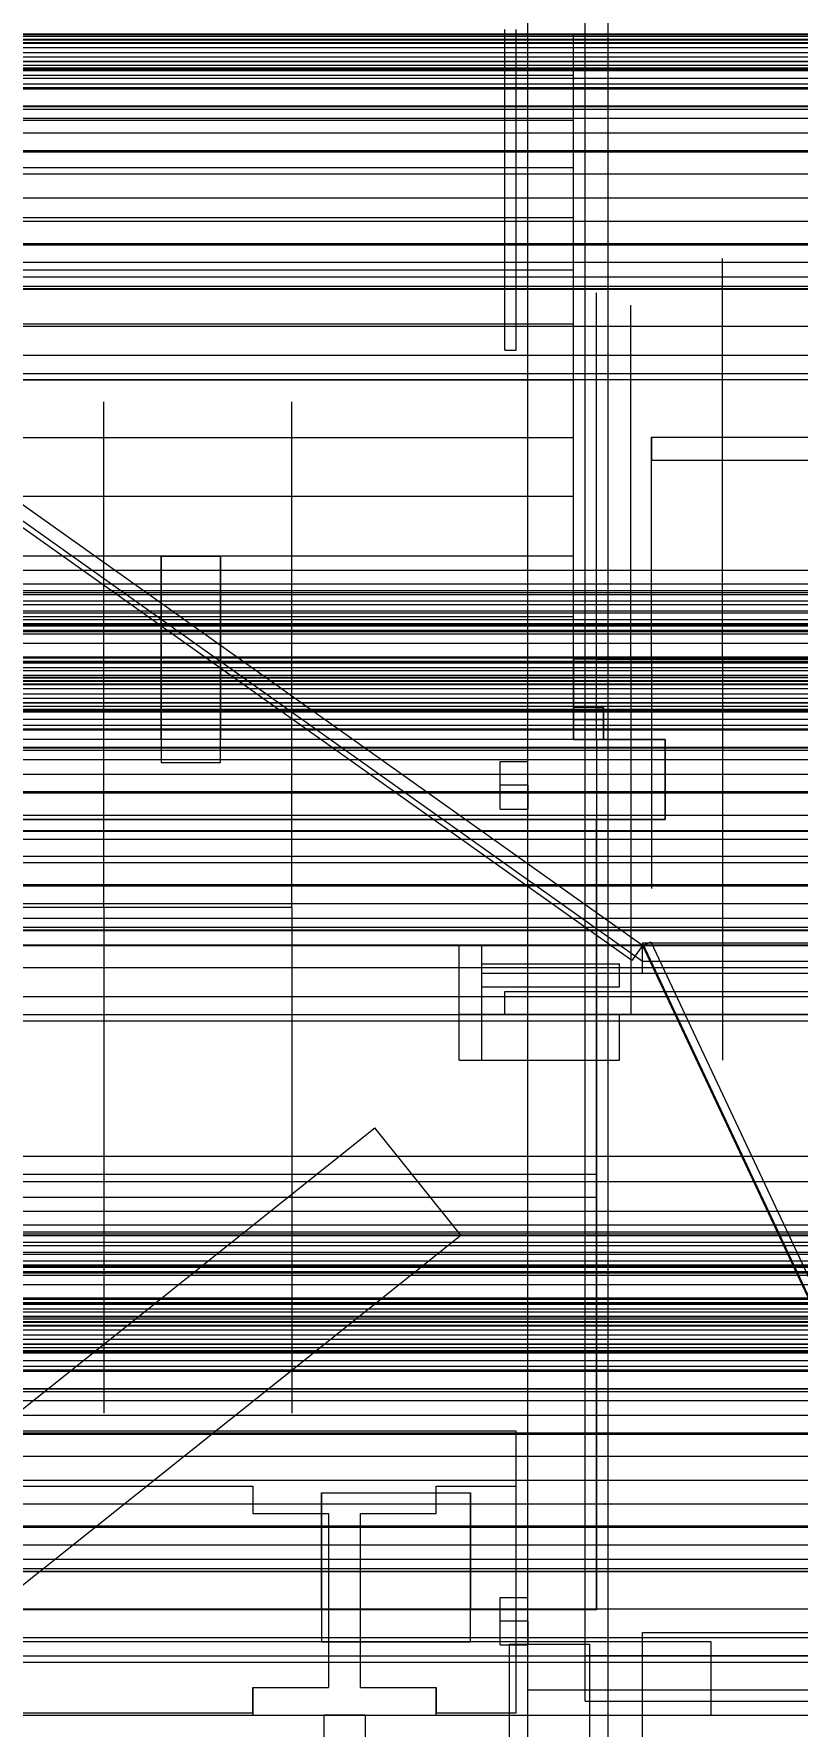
# Model space of a CAD drawing. Header units: millimetres. Extents: x -191664 to 191490, y -197311 to 10263.
# Drawn here: x -865 to -532, y -30741 to -30002 of the extents above; entities that cross this region are included whole.
import ezdxf

# ---------------------------------------------------------------- set-up
doc = ezdxf.new("R2010")
doc.units = ezdxf.units.MM
for name, color, linetype, lineweight in [('COTAS_USUARIO', 1, 'Continuous', 0), ('frontal_briquetadora', 7, 'Continuous', 0), ('frontal_mezcladora', 7, 'Continuous', 0), ('frontal_secador', 7, 'Continuous', 0), ('frontal_tolva', 7, 'Continuous', 0), ('frontal_tolva-C01', 7, 'Continuous', 0)]:
    doc.layers.add(name, color=color, linetype=linetype, lineweight=lineweight)
doc.dimstyles.new('PLANTA_100', dxfattribs={"dimtxt": 250, "dimasz": 150, "dimexe": 150, "dimexo": 80, "dimgap": 100, "dimtad": 1, "dimtih": 1, "dimtoh": 1, "dimdec": 1, "dimdsep": 46, "dimcen": 0.09, "dimclrd": 1, "dimclre": 1, "dimclrt": 1, "dimadec": 0, "dimazin": 0, "dimtfac": 1, "dimtdec": 4, "dimtofl": 0, "dimtmove": 0, "dimatfit": 3, "dimfxl": 1, "dimtolj": 1, "dimtzin": 0, "dimarcsym": 0})

# ---------------------------------------------------------------- blocks, each defined once
blk = doc.blocks.new('*D108')
at = {"layer": 'COTAS_USUARIO', "color": 1, "lineweight": -2, "transparency": 16777216}
for p, q in [((-80, -30400), (-1350, -30400)), ((-1200, -31850), (-1200, -30550)), ((-80, -32000), (-1350, -32000))]:
    blk.add_line(p, q, dxfattribs=at)
at = {"layer": 'COTAS_USUARIO', "color": 1, "transparency": 16777216}
for points in [[(-1225, -30550), (-1175, -30550), (-1200, -30400)], [(-1225, -31850), (-1175, -31850), (-1200, -32000)]]:
    blk.add_solid(points, dxfattribs=at)
at = {"layer": 'Defpoints', "color": 0, "transparency": 16777216}
for p in [(-1200, -30400), (0, -30400), (0, -32000)]:
    blk.add_point(p, dxfattribs=at)
blk = doc.blocks.new('*D109')
at = {"layer": 'COTAS_USUARIO', "color": 1, "lineweight": -2, "transparency": 16777216}
for p, q in [((-80, -28700), (-1350, -28700)), ((-1200, -31850), (-1200, -28850)), ((-80, -32000), (-1350, -32000))]:
    blk.add_line(p, q, dxfattribs=at)
at = {"layer": 'COTAS_USUARIO', "color": 1, "transparency": 16777216}
for points in [[(-1225, -28850), (-1175, -28850), (-1200, -28700)], [(-1225, -31850), (-1175, -31850), (-1200, -32000)]]:
    blk.add_solid(points, dxfattribs=at)
at = {"layer": 'Defpoints', "color": 0, "transparency": 16777216}
for p in [(-1200, -28700), (0, -28700), (0, -32000)]:
    blk.add_point(p, dxfattribs=at)
blk = doc.blocks.new('*D110')
at = {"layer": 'COTAS_USUARIO', "color": 1, "lineweight": -2, "transparency": 16777216}
for p, q in [((-80, -30350), (-1350, -30350)), ((-1200, -31850), (-1200, -30500)), ((-80, -32000), (-1350, -32000))]:
    blk.add_line(p, q, dxfattribs=at)
at = {"layer": 'COTAS_USUARIO', "color": 1, "transparency": 16777216}
for points in [[(-1225, -30500), (-1175, -30500), (-1200, -30350)], [(-1225, -31850), (-1175, -31850), (-1200, -32000)]]:
    blk.add_solid(points, dxfattribs=at)
at = {"layer": 'Defpoints', "color": 0, "transparency": 16777216}
for p in [(-1200, -30350), (0, -30350), (0, -32000)]:
    blk.add_point(p, dxfattribs=at)
blk = doc.blocks.new('*D111')
at = {"layer": 'COTAS_USUARIO', "color": 1, "lineweight": -2, "transparency": 16777216}
for p, q in [((-80, -27700), (-1350, -27700)), ((-1200, -31850), (-1200, -27850)), ((-80, -32000), (-1350, -32000))]:
    blk.add_line(p, q, dxfattribs=at)
at = {"layer": 'COTAS_USUARIO', "color": 1, "transparency": 16777216}
for points in [[(-1225, -27850), (-1175, -27850), (-1200, -27700)], [(-1225, -31850), (-1175, -31850), (-1200, -32000)]]:
    blk.add_solid(points, dxfattribs=at)
at = {"layer": 'Defpoints', "color": 0, "transparency": 16777216}
for p in [(-1200, -27700), (0, -27700), (0, -32000)]:
    blk.add_point(p, dxfattribs=at)
blk = doc.blocks.new('*D121')
at = {"layer": 'COTAS_USUARIO', "color": 1, "lineweight": -2, "transparency": 16777216}
for p, q in [((-80, -29000), (-1350, -29000)), ((-1200, -31850), (-1200, -29150)), ((-80, -32000), (-1350, -32000))]:
    blk.add_line(p, q, dxfattribs=at)
at = {"layer": 'COTAS_USUARIO', "color": 1, "transparency": 16777216}
for points in [[(-1225, -29150), (-1175, -29150), (-1200, -29000)], [(-1225, -31850), (-1175, -31850), (-1200, -32000)]]:
    blk.add_solid(points, dxfattribs=at)
at = {"layer": 'Defpoints', "color": 0, "transparency": 16777216}
for p in [(-1200, -29000), (0, -29000), (0, -32000)]:
    blk.add_point(p, dxfattribs=at)

msp = doc.modelspace()

# ---------------------------------------------------------------- linework, layer by layer
at = {"layer": 'frontal_briquetadora', "color": 117, "true_color": 0x28865c}
for p, q in [((-630, -30020.09), (-630, -30001.75)), ((-630, -30020.09), (-1405, -30020.09)), ((-630, -30039.67), (-630, -30020.09)), ((-630, -30039.67), (-1405, -30039.67)), ((-630, -30060.41), (-630, -30039.67)), ((-630, -30060.41), (-1405, -30060.41)), ((-630, -30082.22), (-630, -30060.41)), ((-630, -30082.22), (-1405, -30082.22)), ((-630, -30105), (-630, -30082.22)), ((-630, -30105), (-1405, -30105)), ((-630, -30101.1), (-630, -30100)), ((-630, -30104.39), (-630, -30101.1)), ((-630, -30109.82), (-630, -30104.39)), ((-630, -30128.66), (-630, -30105)), ((-565, -30101.1), (-565, -30100)), ((-565, -30104.39), (-565, -30101.1)), ((-565, -30109.82), (-565, -30104.39)), ((-630, -30117.33), (-630, -30109.82)), ((-565, -30117.33), (-565, -30109.82)), ((-630, -30126.82), (-630, -30117.33)), ((-620, -30116.17), (-620, -30115)), ((-620, -30119.65), (-620, -30116.17)), ((-620, -30125.4), (-620, -30119.65)), ((-565, -30116.17), (-565, -30115)), ((-565, -30119.65), (-565, -30116.17)), ((-565, -30126.82), (-565, -30117.33)), ((-565, -30125.4), (-565, -30119.65)), ((-630, -30138.18), (-630, -30126.82)), ((-620, -30133.33), (-620, -30125.4)), ((-565, -30133.33), (-565, -30125.4)), ((-565, -30138.18), (-565, -30126.82)), ((-630, -30128.66), (-1405, -30128.66)), ((-630, -30153.1), (-630, -30128.66)), ((-620, -30143.32), (-620, -30133.33)), ((-565, -30143.32), (-565, -30133.33)), ((-630, -30151.26), (-630, -30138.18)), ((-565, -30151.26), (-565, -30138.18)), ((-620, -30155.24), (-620, -30143.32)), ((-565, -30155.24), (-565, -30143.32)), ((-630, -30153.1), (-1405, -30153.1)), ((-630, -30165.89), (-630, -30151.26)), ((-630, -30178.21), (-630, -30153.1)), ((-620, -30168.9), (-620, -30155.24)), ((-565, -30165.89), (-565, -30151.26)), ((-565, -30168.9), (-565, -30155.24)), ((-630, -30181.89), (-630, -30165.89)), ((-620, -30184.11), (-620, -30168.9)), ((-565, -30181.89), (-565, -30165.89)), ((-565, -30184.11), (-565, -30168.9)), ((-630, -30178.21), (-1405, -30178.21)), ((-630, -30203.88), (-630, -30178.21)), ((-630, -30199.07), (-630, -30181.89)), ((-620, -30200.64), (-620, -30184.11)), ((-565, -30199.07), (-565, -30181.89)), ((-565, -30200.64), (-565, -30184.11)), ((-630, -30217.2), (-630, -30199.07)), ((-620, -30218.26), (-620, -30200.64)), ((-565, -30217.2), (-565, -30199.07)), ((-565, -30218.26), (-565, -30200.64)), ((-630, -30203.88), (-1405, -30203.88)), ((-630, -30230.01), (-630, -30203.88)), ((-630, -30236.06), (-630, -30217.2)), ((-620, -30236.71), (-620, -30218.26)), ((-565, -30236.06), (-565, -30217.2)), ((-565, -30236.71), (-565, -30218.26)), ((-630, -30230.01), (-1405, -30230.01)), ((-810, -30230.01), (-1274, -30230.01)), ((-810, -30230.01), (-810, -30230)), ((-810, -30230), (-784, -30230)), ((-810, -30230), (-810, -30320)), ((-810, -30256.48), (-810, -30230.01)), ((-784, -30230), (-784, -30230.01)), ((-784, -30320), (-784, -30230)), ((-784, -30230.01), (-784, -30256.48)), ((-630, -30230.01), (-784, -30230.01)), ((-630, -30256.48), (-630, -30230.01)), ((-630, -30255.41), (-630, -30236.06)), ((-620, -30255.71), (-620, -30236.71)), ((-565, -30255.41), (-565, -30236.06)), ((-565, -30255.71), (-565, -30236.71)), ((-630, -30256.48), (-1405, -30256.48)), ((-810, -30256.48), (-1274, -30256.48)), ((-810, -30283.18), (-810, -30256.48)), ((-784, -30256.48), (-784, -30283.18)), ((-630, -30256.48), (-784, -30256.48)), ((-630, -30275), (-630, -30255.41)), ((-630, -30283.18), (-630, -30256.48)), ((-620, -30275), (-620, -30255.71)), ((-565, -30275), (-565, -30255.41)), ((-565, -30275), (-565, -30255.71)), ((-565, -30275), (-630, -30275)), ((-630, -30275), (-630, -30278.78)), ((-630, -30280.03), (-630, -30275)), ((-620, -30278.01), (-620, -30275)), ((-620, -30275), (-565, -30275)), ((-565, -30275), (-565, -30294.29)), ((-565, -30275), (-565, -30294.59)), ((-630, -30278.78), (-630, -30282.56)), ((-630, -30285.06), (-630, -30280.03)), ((-630, -30282.56), (-630, -30286.34)), ((-620, -30281.02), (-620, -30278.01)), ((-620, -30284.02), (-620, -30281.02)), ((-630, -30283.18), (-1405, -30283.18)), ((-810, -30283.18), (-1274, -30283.18)), ((-810, -30310), (-810, -30283.18)), ((-784, -30283.18), (-784, -30310)), ((-630, -30283.18), (-784, -30283.18)), ((-630, -30310), (-630, -30283.18)), ((-630, -30290.08), (-630, -30285.06)), ((-630, -30286.34), (-630, -30290.11)), ((-630, -30295.09), (-630, -30290.08)), ((-630, -30290.11), (-630, -30293.88)), ((-620, -30287.02), (-620, -30284.02)), ((-620, -30290.02), (-620, -30287.02)), ((-620, -30293.01), (-620, -30290.02)), ((-630, -30293.88), (-630, -30297.64)), ((-630, -30300.08), (-630, -30295.09)), ((-630, -30296), (-630, -30310)), ((-617, -30296), (-630, -30296)), ((-630, -30297.64), (-630, -30301.38)), ((-620, -30296), (-620, -30293.01)), ((-620, -30296), (-617, -30296)), ((-620, -30310), (-620, -30296)), ((-617, -30296), (-617, -30298.01)), ((-617, -30310), (-617, -30296)), ((-565, -30294.29), (-565, -30313.29)), ((-565, -30294.59), (-565, -30313.94)), ((-630, -30305.05), (-630, -30300.08)), ((-630, -30301.38), (-630, -30310)), ((-617, -30301.38), (-630, -30301.38)), ((-630, -30310), (-630, -30305.05)), ((-617, -30298.01), (-617, -30300.02)), ((-617, -30300.02), (-617, -30302.03)), ((-617, -30302.62), (-617, -30301.38)), ((-617, -30310), (-617, -30301.38)), ((-617, -30302.03), (-617, -30304.03)), ((-617, -30303.85), (-617, -30302.62)), ((-617, -30305.08), (-617, -30303.85)), ((-617, -30304.03), (-617, -30306.02)), ((-617, -30306.32), (-617, -30305.08)), ((-590, -30310), (-1450, -30310)), ((-630, -30310), (-1405, -30310)), ((-810, -30310), (-1274, -30310)), ((-810, -30310), (-810, -30320)), ((-590, -30310), (-784, -30310)), ((-630, -30310), (-784, -30310)), ((-784, -30320), (-784, -30310)), ((-630, -30310), (-617, -30310)), ((-590, -30310), (-630, -30310)), ((-617, -30310), (-620, -30310)), ((-620, -30310), (-620, -30328.85)), ((-617, -30306.02), (-617, -30308.01)), ((-617, -30307.55), (-617, -30306.32)), ((-617, -30308.77), (-617, -30307.55)), ((-617, -30308.01), (-617, -30310)), ((-617, -30310), (-617, -30308.77)), ((-617, -30310), (-590, -30310)), ((-590, -30310), (-590, -30315.13)), ((-590, -30345), (-590, -30310)), ((-590, -30315.13), (-590, -30320.23)), ((-565, -30313.29), (-565, -30331.74)), ((-565, -30313.94), (-565, -30332.8)), ((-810, -30320), (-784, -30320)), ((-590, -30320.23), (-590, -30325.28)), ((-590, -30325.28), (-590, -30330.29)), ((-620, -30328.85), (-620, -30346.9)), ((-590, -30330.29), (-590, -30335.25)), ((-565, -30331.74), (-565, -30349.36)), ((-565, -30332.8), (-565, -30350.93)), ((-590, -30335.25), (-590, -30340.15)), ((-590, -30340.15), (-590, -30345)), ((-1450, -30345), (-590, -30345)), ((-620, -30345), (-1425, -30345)), ((-590, -30345), (-620, -30345)), ((-620, -30345), (-620, -30362.25)), ((-620, -30500), (-620, -30345)), ((-620, -30345), (-620, -30510)), ((-620, -30346.9), (-620, -30363.86)), ((-565, -30349.36), (-565, -30365.89)), ((-565, -30350.93), (-565, -30368.11)), ((-620, -30362.25), (-620, -30378.43)), ((-620, -30363.86), (-620, -30379.48)), ((-565, -30365.89), (-565, -30381.1)), ((-565, -30368.11), (-565, -30384.11)), ((-620, -30378.43), (-620, -30393.35)), ((-620, -30379.48), (-620, -30393.53)), ((-565, -30381.1), (-565, -30394.76)), ((-565, -30384.11), (-565, -30398.74)), ((-620, -30393.35), (-620, -30406.84)), ((-620, -30393.53), (-620, -30405.8)), ((-565, -30394.76), (-565, -30406.68)), ((-565, -30398.74), (-565, -30411.82)), ((-620, -30405.8), (-620, -30416.1)), ((-620, -30406.84), (-620, -30418.71)), ((-565, -30406.68), (-565, -30416.67)), ((-565, -30411.82), (-565, -30423.18)), ((-620, -30416.1), (-620, -30424.27)), ((-620, -30418.71), (-620, -30428.84)), ((-565, -30416.67), (-565, -30424.6)), ((-565, -30423.18), (-565, -30432.67)), ((-620, -30424.27), (-620, -30430.2)), ((-620, -30428.84), (-620, -30437.1)), ((-620, -30430.2), (-620, -30433.8)), ((-565, -30424.6), (-565, -30430.35)), ((-565, -30430.35), (-565, -30433.83)), ((-620, -30433.8), (-620, -30435)), ((-620, -30437.1), (-620, -30443.38)), ((-565, -30432.67), (-565, -30440.18)), ((-565, -30433.83), (-565, -30435)), ((-620, -30443.38), (-620, -30447.61)), ((-565, -30440.18), (-565, -30445.61)), ((-620, -30447.61), (-620, -30449.73)), ((-565, -30445.61), (-565, -30448.9)), ((-565, -30448.9), (-565, -30450)), ((-620, -30500), (-1425, -30500)), ((-620, -30690), (-620, -30500)), ((-620, -30510), (-1425, -30510)), ((-620, -30510), (-620, -30690)), ((-740, -30639), (-675, -30639)), ((-740, -30690), (-740, -30639)), ((-740, -30639), (-740, -30704)), ((-675, -30639), (-675, -30690)), ((-675, -30704), (-675, -30639)), ((-620, -30690), (-1425, -30690)), ((-740, -30690), (-1320, -30690)), ((-675, -30690), (-740, -30690)), ((-740, -30690), (-740, -30704)), ((-620, -30690), (-675, -30690)), ((-675, -30704), (-675, -30690)), ((-570, -30704), (-1480, -30704)), ((-740, -30704), (-675, -30704)), ((-570, -30736), (-570, -30704)), ((-1480, -30736), (-570, -30736))]:
    msp.add_line(p, q, dxfattribs=at)
at = {"layer": 'frontal_briquetadora', "color": 9, "true_color": 0xb9c3c2}
for p, q in [((-605, -30122.75), (-605, -30120.31)), ((-605, -30127.59), (-605, -30122.75)), ((-605, -30134.75), (-605, -30127.59)), ((-605, -30144.13), (-605, -30134.75)), ((-605, -30155.57), (-605, -30144.13)), ((-605, -30168.9), (-605, -30155.57)), ((-605, -30183.89), (-605, -30168.9)), ((-605, -30175.94), (-605, -30174)), ((-605, -30181.69), (-605, -30175.94)), ((-596, -30184.38), (-596, -30178.05)), ((-596, -30178.05), (-416, -30178.05)), ((-596, -30178.05), (-596, -30188)), ((-605, -30191.02), (-605, -30181.69)), ((-605, -30200.33), (-605, -30183.89)), ((-596, -30193.94), (-596, -30184.38)), ((-605, -30203.58), (-605, -30191.02)), ((-596, -30188), (-416, -30188)), ((-596, -30206.39), (-596, -30193.94)), ((-605, -30217.94), (-605, -30200.33)), ((-605, -30218.89), (-605, -30203.58)), ((-596, -30221.28), (-596, -30206.39)), ((-605, -30236.45), (-605, -30217.94)), ((-605, -30236.35), (-605, -30218.89)), ((-596, -30238.09), (-596, -30221.28)), ((-605, -30255.3), (-605, -30236.35)), ((-605, -30255.57), (-605, -30236.45)), ((-596, -30256.21), (-596, -30238.09)), ((-605, -30275), (-605, -30255.3)), ((-605, -30275), (-605, -30255.57)), ((-596, -30275), (-596, -30256.21)), ((-605, -30275), (-453, -30275)), ((-605, -30275), (-605, -30294.7)), ((-465, -30275), (-605, -30275)), ((-605, -30275), (-605, -30294.43)), ((-396, -30275), (-596, -30275)), ((-596, -30275), (-596, -30294.51)), ((-605, -30294.43), (-605, -30313.55)), ((-605, -30294.7), (-605, -30313.65)), ((-596, -30294.51), (-596, -30313.27)), ((-605, -30313.55), (-605, -30332.06)), ((-605, -30313.65), (-605, -30331.11)), ((-596, -30313.27), (-596, -30330.56)), ((-605, -30331.11), (-605, -30346.42)), ((-605, -30332.06), (-605, -30349.67)), ((-596, -30330.56), (-596, -30345.71)), ((-605, -30346.42), (-605, -30358.98)), ((-596, -30345.71), (-596, -30358.15)), ((-605, -30349.67), (-605, -30366.11)), ((-605, -30358.98), (-605, -30368.31)), ((-596, -30358.15), (-596, -30367.39)), ((-605, -30366.11), (-605, -30381.1)), ((-605, -30368.31), (-605, -30374.06)), ((-596, -30367.39), (-596, -30373.08)), ((-605, -30374.06), (-605, -30376)), ((-596, -30373.08), (-596, -30375)), ((-605, -30381.1), (-605, -30394.43)), ((-605, -30394.43), (-605, -30405.87)), ((-605, -30405.87), (-605, -30415.25)), ((-605, -30415.25), (-605, -30422.41)), ((-605, -30422.41), (-605, -30427.25)), ((-605, -30427.25), (-605, -30429.69))]:
    msp.add_line(p, q, dxfattribs=at)
at = {"layer": 'frontal_briquetadora', "color": 127, "true_color": 0x587e77}
for p, q in [((-835, -30164.4), (-835, -30162.62)), ((-835, -30167.94), (-835, -30164.4)), ((-753, -30164.4), (-753, -30162.62)), ((-753, -30167.94), (-753, -30164.4)), ((-835, -30173.22), (-835, -30167.94)), ((-835, -30170.31), (-835, -30169.4)), ((-835, -30173.04), (-835, -30170.31)), ((-753, -30173.22), (-753, -30167.94)), ((-835, -30177.57), (-835, -30173.04)), ((-835, -30180.18), (-835, -30173.22)), ((-835, -30183.85), (-835, -30177.57)), ((-753, -30180.18), (-753, -30173.22)), ((-835, -30188.79), (-835, -30180.18)), ((-835, -30191.84), (-835, -30183.85)), ((-753, -30188.79), (-753, -30180.18)), ((-835, -30198.96), (-835, -30188.79)), ((-835, -30201.45), (-835, -30191.84)), ((-753, -30198.96), (-753, -30188.79)), ((-835, -30210.62), (-835, -30198.96)), ((-835, -30212.62), (-835, -30201.45)), ((-753, -30210.62), (-753, -30198.96)), ((-835, -30223.66), (-835, -30210.62)), ((-835, -30225.25), (-835, -30212.62)), ((-753, -30223.66), (-753, -30210.62)), ((-835, -30238), (-835, -30223.66)), ((-753, -30238), (-753, -30223.66)), ((-835, -30239.23), (-835, -30225.25)), ((-835, -30253.5), (-835, -30238)), ((-753, -30253.5), (-753, -30238)), ((-835, -30254.44), (-835, -30239.23)), ((-835, -30270.05), (-835, -30253.5)), ((-835, -30270.74), (-835, -30254.44)), ((-753, -30270.05), (-753, -30253.5)), ((-835, -30287.51), (-835, -30270.05)), ((-835, -30288.01), (-835, -30270.74)), ((-753, -30287.51), (-753, -30270.05)), ((-835, -30305.75), (-835, -30287.51)), ((-835, -30306.09), (-835, -30288.01)), ((-753, -30305.75), (-753, -30287.51)), ((-835, -30324.61), (-835, -30305.75)), ((-835, -30324.84), (-835, -30306.09)), ((-753, -30324.61), (-753, -30305.75)), ((-835, -30343.94), (-835, -30324.61)), ((-835, -30344.08), (-835, -30324.84)), ((-753, -30343.94), (-753, -30324.61)), ((-835, -30363.59), (-835, -30343.94)), ((-835, -30363.65), (-835, -30344.08)), ((-753, -30363.59), (-753, -30343.94)), ((-835, -30383.4), (-835, -30363.59)), ((-835, -30383.4), (-835, -30363.65)), ((-753, -30383.4), (-753, -30363.59)), ((-835, -30383.4), (-875, -30383.4)), ((-753, -30383.4), (-835, -30383.4)), ((-835, -30383.4), (-835, -30403.15)), ((-835, -30383.4), (-835, -30403.21)), ((-753, -30383.4), (-753, -30403.21)), ((-835, -30403.15), (-835, -30422.72)), ((-835, -30403.21), (-835, -30422.86)), ((-753, -30403.21), (-753, -30422.86)), ((-835, -30422.72), (-835, -30441.96)), ((-835, -30422.86), (-835, -30442.19)), ((-753, -30422.86), (-753, -30442.19)), ((-835, -30441.96), (-835, -30460.71)), ((-835, -30442.19), (-835, -30461.05)), ((-753, -30442.19), (-753, -30461.05)), ((-835, -30460.71), (-835, -30478.79)), ((-835, -30461.05), (-835, -30479.29)), ((-753, -30461.05), (-753, -30479.29)), ((-835, -30478.79), (-835, -30496.06)), ((-835, -30479.29), (-835, -30496.75)), ((-753, -30479.29), (-753, -30496.75)), ((-835, -30496.06), (-835, -30512.36)), ((-835, -30496.75), (-835, -30513.3)), ((-753, -30496.75), (-753, -30513.3)), ((-835, -30512.36), (-835, -30527.57)), ((-835, -30513.3), (-835, -30528.8)), ((-753, -30513.3), (-753, -30528.8)), ((-835, -30527.57), (-835, -30541.55)), ((-835, -30528.8), (-835, -30543.14)), ((-753, -30528.8), (-753, -30543.14)), ((-835, -30541.55), (-835, -30554.18)), ((-835, -30543.14), (-835, -30556.18)), ((-753, -30543.14), (-753, -30556.18)), ((-835, -30554.18), (-835, -30565.35)), ((-835, -30556.18), (-835, -30567.84)), ((-753, -30556.18), (-753, -30567.84)), ((-835, -30565.35), (-835, -30574.96)), ((-835, -30567.84), (-835, -30578.01)), ((-753, -30567.84), (-753, -30578.01)), ((-835, -30574.96), (-835, -30582.95)), ((-835, -30578.01), (-835, -30586.62)), ((-753, -30578.01), (-753, -30586.62)), ((-835, -30582.95), (-835, -30589.23)), ((-835, -30586.62), (-835, -30593.58)), ((-835, -30589.23), (-835, -30593.76)), ((-753, -30586.62), (-753, -30593.58)), ((-835, -30593.58), (-835, -30598.86)), ((-835, -30593.76), (-835, -30596.49)), ((-835, -30596.49), (-835, -30597.4)), ((-835, -30598.86), (-835, -30602.4)), ((-753, -30593.58), (-753, -30598.86)), ((-753, -30598.86), (-753, -30602.4)), ((-835, -30602.4), (-835, -30604.18)), ((-753, -30602.4), (-753, -30604.18))]:
    msp.add_line(p, q, dxfattribs=at)
at = {"layer": 'frontal_briquetadora', "color": 252, "true_color": 0x7f959c}
for p, q in [((-655, -30612), (-1445, -30612)), ((-655, -30735), (-655, -30612)), ((-655, -30636), (-655, -30612)), ((-1325, -30636), (-770, -30636)), ((-770, -30636), (-770, -30648)), ((-690, -30636), (-655, -30636)), ((-690, -30648), (-690, -30636)), ((-655, -30735), (-655, -30636)), ((-770, -30648), (-737, -30648)), ((-737, -30648), (-737, -30724)), ((-723, -30648), (-690, -30648)), ((-723, -30724), (-723, -30648)), ((-770, -30735), (-770, -30724)), ((-770, -30724), (-770, -30736)), ((-770, -30724), (-737, -30724)), ((-723, -30724), (-690, -30724)), ((-690, -30736), (-690, -30724)), ((-690, -30724), (-690, -30735)), ((-1325, -30735), (-770, -30735)), ((-770, -30735), (-770, -30736)), ((-770, -30736), (-690, -30736)), ((-721, -30736), (-739, -30736)), ((-739, -30736), (-739, -30940)), ((-721, -30736), (-721, -30940)), ((-690, -30736), (-690, -30735)), ((-690, -30735), (-655, -30735))]:
    msp.add_line(p, q, dxfattribs=at)
at = {"layer": 'frontal_briquetadora', "color": 251, "true_color": 0x53616b}
msp.add_line((-1480, -30736), (-460, -30736), dxfattribs=at)
at = {"layer": 'frontal_mezcladora', "color": 252, "true_color": 0x8b8c91}
for p, q in [((-650, -30725), (-650, -29700)), ((-625, -30725), (-625, -29700)), ((-650, -30725), (-625, -30725))]:
    msp.add_line(p, q, dxfattribs=at)
at = {"layer": 'frontal_mezcladora', "color": 9, "true_color": 0xc6c9c8}
for p, q in [((-650, -30760), (-650, -29730)), ((-615, -30760), (-615, -29730)), ((-658, -30705), (-623, -30705)), ((-658, -30750), (-658, -30705)), ((-623, -30750), (-623, -30705))]:
    msp.add_line(p, q, dxfattribs=at)
at = {"layer": 'frontal_mezcladora', "color": 253, "true_color": 0xa5a6aa}
for p, q in [((-625, -30725), (-625, -29730)), ((-625, -30710), (625, -30710)), ((-625, -30730), (-625, -30710)), ((-625, -30710), (-150, -30710)), ((-625, -30725), (625, -30725)), ((-625, -30730), (625, -30730)), ((-625, -30730), (-150, -30730))]:
    msp.add_line(p, q, dxfattribs=at)
at = {"layer": 'frontal_mezcladora', "color": 254, "true_color": 0xdce0df}
for p, q in [((-660, -30140), (-660, -30000)), ((-655, -30140), (-655, -30000)), ((-660, -30140), (-655, -30140))]:
    msp.add_line(p, q, dxfattribs=at)
at = {"layer": 'frontal_mezcladora', "color": 149, "true_color": 0x3c4245}
for p, q in [((-662, -30330), (-662, -30319.61)), ((-662, -30319.61), (-650, -30319.61)), ((-650, -30330), (-650, -30319.61)), ((-662, -30340.39), (-662, -30330)), ((-650, -30330), (-662, -30330)), ((-650, -30330), (-650, -30340.39)), ((-662, -30340.39), (-650, -30340.39)), ((-662, -30695), (-662, -30684.61)), ((-662, -30684.61), (-650, -30684.61)), ((-650, -30695), (-650, -30684.61)), ((-662, -30705.39), (-662, -30695)), ((-650, -30695), (-662, -30695)), ((-650, -30695), (-650, -30705.39)), ((-662, -30705.39), (-650, -30705.39))]:
    msp.add_line(p, q, dxfattribs=at)
at = {"layer": 'frontal_mezcladora', "color": 251, "true_color": 0x64686b}
for p, q in [((-600, -30700), (-500, -30700)), ((-600, -30880), (-600, -30700))]:
    msp.add_line(p, q, dxfattribs=at)
at = {"layer": 'frontal_secador', "color": 253, "true_color": 0xa4b0b5}
for p, q in [((1320, -30002), (-1320, -30002)), ((1250, -30002), (-1250, -30002)), ((1320, -30002.27), (-1320, -30002.27)), ((1320, -30003.07), (-1320, -30003.07)), ((1320, -30004.34), (-1320, -30004.34)), ((1320, -30006), (-1320, -30006)), ((1320, -30007.93), (-1320, -30007.93)), ((1250, -30004.65), (-1250, -30004.65)), ((1250, -30005.86), (-1250, -30005.86)), ((-1320, -30010), (1320, -30010)), ((1320, -30012.07), (-1320, -30012.07)), ((1320, -30014), (-1320, -30014)), ((1320, -30015.66), (-1320, -30015.66)), ((1320, -30016.93), (-1320, -30016.93)), ((-1250, -30010), (1250, -30010)), ((1250, -30014.14), (-1250, -30014.14)), ((1320, -30017.73), (-1320, -30017.73)), ((1320, -30018), (-1320, -30018)), ((1250, -30017.29), (-1250, -30017.29)), ((1250, -30018), (-1250, -30018)), ((1250, -30021.31), (-1250, -30021.31)), ((1250, -30023.86), (-1250, -30023.86)), ((1250, -30025.45), (-1250, -30025.45)), ((1250, -30026), (-1250, -30026)), ((1360, -30033.5), (-1360, -30033.5)), ((1360, -30034.86), (-1360, -30034.86)), ((1360, -30038.86), (-1360, -30038.86)), ((1250, -30033.75), (-1250, -30033.75)), ((1360, -30045.22), (-1360, -30045.22)), ((1360, -30053.5), (-1360, -30053.5)), ((1250, -30052.92), (-1250, -30052.92)), ((1360, -30063.15), (-1360, -30063.15)), ((-1360, -30073.5), (1360, -30073.5)), ((-1250, -30073.5), (1250, -30073.5)), ((1360, -30083.85), (-1360, -30083.85)), ((1360, -30093.5), (-1360, -30093.5)), ((1250, -30094.08), (-1250, -30094.08)), ((1360, -30101.78), (-1360, -30101.78)), ((1360, -30108.14), (-1360, -30108.14)), ((1360, -30112.14), (-1360, -30112.14)), ((1360, -30113.5), (-1360, -30113.5)), ((1250, -30113.25), (-1250, -30113.25)), ((1250, -30129.71), (-1250, -30129.71)), ((1250, -30142.35), (-1250, -30142.35)), ((1250, -30150.29), (-1250, -30150.29)), ((1250, -30153), (-1250, -30153)), ((1250, -30274), (-1250, -30274)), ((1250, -30274.55), (-1250, -30274.55)), ((1320, -30282), (-1320, -30282)), ((1320, -30282.27), (-1320, -30282.27)), ((1250, -30276.14), (-1250, -30276.14)), ((1250, -30276.71), (-1250, -30276.71)), ((1250, -30278.69), (-1250, -30278.69)), ((1250, -30282), (-1250, -30282)), ((1320, -30283.07), (-1320, -30283.07)), ((1320, -30284.34), (-1320, -30284.34)), ((1320, -30286), (-1320, -30286)), ((1320, -30287.93), (-1320, -30287.93)), ((-1320, -30290), (1320, -30290)), ((1250, -30284.65), (-1250, -30284.65)), ((1250, -30285.86), (-1250, -30285.86)), ((-1250, -30290), (1250, -30290)), ((1320, -30292.07), (-1320, -30292.07)), ((1320, -30294), (-1320, -30294)), ((1320, -30295.66), (-1320, -30295.66)), ((1320, -30296.93), (-1320, -30296.93)), ((1320, -30297.73), (-1320, -30297.73)), ((1250, -30294.14), (-1250, -30294.14)), ((1250, -30297.29), (-1250, -30297.29)), ((1320, -30298), (-1320, -30298)), ((1250, -30298), (-1250, -30298)), ((1250, -30301.31), (-1250, -30301.31)), ((1250, -30303.86), (-1250, -30303.86)), ((1250, -30305.45), (-1250, -30305.45)), ((1250, -30306), (-1250, -30306)), ((1360, -30313.5), (-1360, -30313.5)), ((1360, -30314.86), (-1360, -30314.86)), ((1360, -30318.86), (-1360, -30318.86)), ((1250, -30313.75), (-1250, -30313.75)), ((1360, -30325.22), (-1360, -30325.22)), ((1360, -30333.5), (-1360, -30333.5)), ((1250, -30332.92), (-1250, -30332.92)), ((1360, -30343.15), (-1360, -30343.15)), ((-1360, -30353.5), (1360, -30353.5)), ((-1250, -30353.5), (1250, -30353.5)), ((1360, -30363.85), (-1360, -30363.85)), ((1360, -30373.5), (-1360, -30373.5)), ((1250, -30374.08), (-1250, -30374.08)), ((1360, -30381.78), (-1360, -30381.78)), ((1360, -30388.14), (-1360, -30388.14)), ((1360, -30392.14), (-1360, -30392.14)), ((1360, -30393.5), (-1360, -30393.5)), ((1250, -30393.25), (-1250, -30393.25)), ((1250, -30409.71), (-1250, -30409.71)), ((1250, -30422.35), (-1250, -30422.35)), ((1250, -30430.29), (-1250, -30430.29)), ((1250, -30433), (-1250, -30433)), ((1250, -30554), (-1250, -30554)), ((1250, -30554.55), (-1250, -30554.55)), ((1250, -30556.14), (-1250, -30556.14)), ((1320, -30562), (-1320, -30562)), ((1320, -30562.27), (-1320, -30562.27)), ((1320, -30563.07), (-1320, -30563.07)), ((1250, -30556.71), (-1250, -30556.71)), ((1250, -30558.69), (-1250, -30558.69)), ((1250, -30562), (-1250, -30562)), ((1320, -30564.34), (-1320, -30564.34)), ((1320, -30566), (-1320, -30566)), ((1320, -30567.93), (-1320, -30567.93)), ((-1320, -30570), (1320, -30570)), ((1250, -30564.65), (-1250, -30564.65)), ((1250, -30565.86), (-1250, -30565.86)), ((-1250, -30570), (1250, -30570)), ((1320, -30572.07), (-1320, -30572.07)), ((1320, -30574), (-1320, -30574)), ((1320, -30575.66), (-1320, -30575.66)), ((1320, -30576.93), (-1320, -30576.93)), ((1320, -30577.73), (-1320, -30577.73)), ((1320, -30578), (-1320, -30578)), ((1250, -30574.14), (-1250, -30574.14)), ((1250, -30577.29), (-1250, -30577.29)), ((1250, -30578), (-1250, -30578)), ((1250, -30581.31), (-1250, -30581.31)), ((1250, -30583.86), (-1250, -30583.86)), ((1250, -30585.45), (-1250, -30585.45)), ((1250, -30586), (-1250, -30586)), ((1360, -30593.5), (-1360, -30593.5)), ((1360, -30594.86), (-1360, -30594.86)), ((1360, -30598.86), (-1360, -30598.86)), ((1250, -30593.75), (-1250, -30593.75)), ((1360, -30605.22), (-1360, -30605.22)), ((1360, -30613.5), (-1360, -30613.5)), ((1250, -30612.92), (-1250, -30612.92)), ((1360, -30623.15), (-1360, -30623.15)), ((-1360, -30633.5), (1360, -30633.5)), ((-1250, -30633.5), (1250, -30633.5)), ((1360, -30643.85), (-1360, -30643.85)), ((1360, -30653.5), (-1360, -30653.5)), ((1250, -30654.08), (-1250, -30654.08)), ((1360, -30661.78), (-1360, -30661.78)), ((1360, -30668.14), (-1360, -30668.14)), ((1360, -30672.14), (-1360, -30672.14)), ((1360, -30673.5), (-1360, -30673.5)), ((1250, -30673.25), (-1250, -30673.25)), ((1250, -30689.71), (-1250, -30689.71)), ((1250, -30702.35), (-1250, -30702.35)), ((1250, -30710.29), (-1250, -30710.29)), ((1250, -30713), (-1250, -30713))]:
    msp.add_line(p, q, dxfattribs=at)
at = {"layer": 'frontal_secador', "color": 253, "true_color": 0xa8b3b5}
for p, q in [((-1250, -30006), (1250, -30006)), ((-1250, -30242), (1250, -30242)), ((1250, -30246), (-1250, -30246)), ((1250, -30264), (-1250, -30264)), ((-1250, -30268), (1250, -30268)), ((1250, -30280), (-1250, -30280)), ((-1250, -30286), (1250, -30286)), ((-1250, -30522), (1250, -30522)), ((1250, -30526), (-1250, -30526)), ((1250, -30544), (-1250, -30544)), ((-1250, -30548), (1250, -30548)), ((1250, -30560), (-1250, -30560)), ((-1250, -30566), (1250, -30566))]:
    msp.add_line(p, q, dxfattribs=at)
at = {"layer": 'frontal_secador', "color": 254, "true_color": 0xd2d7cc}
for p, q in [((-1250, -30236), (1250, -30236)), ((1250, -30276), (-1250, -30276)), ((-1250, -30516), (1250, -30516)), ((1250, -30556), (-1250, -30556))]:
    msp.add_line(p, q, dxfattribs=at)
at = {"layer": 'frontal_secador', "color": 9, "true_color": 0xc7cdbf}
for p, q in [((-1250, -30245), (1250, -30245)), ((-1250, -30246.66), (1250, -30246.66)), ((1250, -30249.66), (-1250, -30249.66)), ((-1250, -30251), (1250, -30251)), ((1250, -30254), (-1250, -30254)), ((-1250, -30254.73), (1250, -30254.73)), ((-1250, -30257.59), (1250, -30257.59)), ((1250, -30257.73), (-1250, -30257.73)), ((-1250, -30259.39), (1250, -30259.39)), ((-1250, -30260), (1250, -30260)), ((1250, -30260.59), (-1250, -30260.59)), ((1250, -30262.39), (-1250, -30262.39)), ((1250, -30263), (-1250, -30263)), ((-1250, -30525), (1250, -30525)), ((-1250, -30526.66), (1250, -30526.66)), ((1250, -30529.66), (-1250, -30529.66)), ((-1250, -30531), (1250, -30531)), ((1250, -30534), (-1250, -30534)), ((-1250, -30534.73), (1250, -30534.73)), ((-1250, -30537.59), (1250, -30537.59)), ((1250, -30537.73), (-1250, -30537.73)), ((-1250, -30539.39), (1250, -30539.39)), ((-1250, -30540), (1250, -30540)), ((1250, -30540.59), (-1250, -30540.59)), ((1250, -30542.39), (-1250, -30542.39)), ((1250, -30543), (-1250, -30543))]:
    msp.add_line(p, q, dxfattribs=at)
at = {"layer": 'frontal_tolva', "color": 252, "true_color": 0x818b94}
for p, q in [((-600, -30400), (-1725, -29600)), ((-604.64, -30406.52), (-1729.64, -29606.52)), ((-1725, -29606.85), (-600, -30406.85)), ((-600, -30400), (-604.64, -30406.52)), ((600, -30400), (-600, -30400)), ((-600, -30406.85), (-600, -30400)), ((-600, -30406.85), (600, -30406.85))]:
    msp.add_line(p, q, dxfattribs=at)
at = {"layer": 'frontal_tolva', "color": 156, "true_color": 0x164b78}
for p, q in [((-1821.5, -30350), (1821.5, -30350)), ((-1821.5, -30361), (1821.5, -30361)), ((-680, -30400), (-670, -30400)), ((-680, -30450), (-680, -30400)), ((-670, -30450), (-670, -30400)), ((-680, -30430), (-610, -30430)), ((-680, -30450), (-680, -30430)), ((-610, -30450), (-610, -30430)), ((-680, -30450), (-610, -30450)), ((-680, -30450), (-670, -30450)), ((-1763.73, -31316.57), (-716.73, -30479.57)), ((-679.27, -30526.43), (-716.73, -30479.57)), ((-1821.5, -30492), (1821.5, -30492)), ((-1821.5, -30503), (1821.5, -30503)), ((-1726.27, -31363.43), (-679.27, -30526.43))]:
    msp.add_line(p, q, dxfattribs=at)
at = {"layer": 'frontal_tolva', "color": 9, "true_color": 0xb7bec5}
for p, q in [((-670, -30400), (-600, -30400)), ((-670, -30412), (-670, -30400)), ((-670, -30400), (670, -30400)), ((-600, -30412), (-600, -30400)), ((-670, -30408), (-610, -30408)), ((-670, -30418), (-670, -30408)), ((-610, -30418), (-610, -30408)), ((-670, -30412), (-600, -30412)), ((-670, -30412), (670, -30412)), ((-670, -30418), (-610, -30418))]:
    msp.add_line(p, q, dxfattribs=at)
at = {"layer": 'frontal_tolva', "color": 253, "true_color": 0xaab2b8}
for p, q in [((-660, -30420), (660, -30420)), ((-660, -30430), (-660, -30420)), ((-660, -30430), (660, -30430))]:
    msp.add_line(p, q, dxfattribs=at)
at = {"layer": 'frontal_tolva-C01', "color": 252, "true_color": 0x82949d}
for p, q in [((-600, -30400), (-596.38, -30398.3)), ((-600, -30398.8), (600, -30398.8)), ((-225, -31197.38), (-600, -30398.8)), ((-600, -30398.8), (-600, -30400)), ((-600, -30400), (-225, -31198.57)), ((600, -30400), (-600, -30400)), ((-596.38, -30398.3), (-221.38, -31196.87))]:
    msp.add_line(p, q, dxfattribs=at)

# ---------------------------------------------------------------- dimensions: what is measured, and where the dimension line sits
at = {"layer": 'COTAS_USUARIO'}
for p2, picture, middle in [((0, -27700), '*D111', (-1200, -29850)), ((0, -28700), '*D109', (-1200, -30350)), ((0, -29000), '*D121', (-1200, -30500)), ((0, -30350), '*D110', (-1200, -31175)), ((0, -30400), '*D108', (-1200, -31200))]:
    dim = msp.add_aligned_dim(p1=(0, -32000), p2=p2, distance=1200, dimstyle='PLANTA_100', dxfattribs=at)
    dim.commit()
    dim.dimension.update_dxf_attribs({"geometry": picture, "text_midpoint": middle})

doc.saveas('drawing.dxf')
